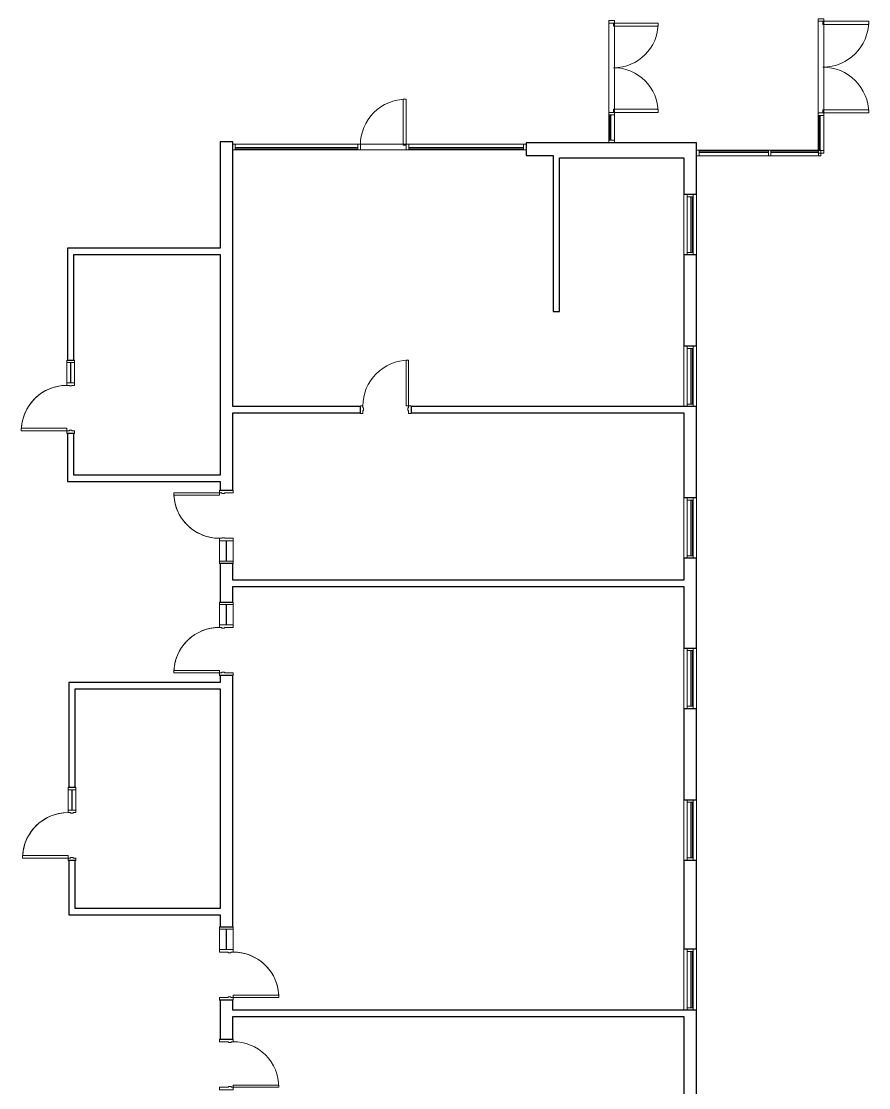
# Model space of a CAD drawing. Header units: inches. Extents: x -805 to 1035, y -5106 to -727.
# Drawn here: x 365 to 1035, y -3601 to -2757 of the extents above; entities that cross this region are included whole.
import ezdxf

# ---------------------------------------------------------------- set-up
doc = ezdxf.new("R2010")
doc.units = ezdxf.units.IN
doc.header["$MEASUREMENT"] = 0
for name, color, linetype, lineweight in [('A-DOOR', 31, 'Continuous', 9), ('A-DOOR-FRAM', 31, 'Continuous', 15), ('A-GLAZ-CURT', 52, 'Continuous', 9), ('A-GLAZ-CWMG', 51, 'Continuous', 9), ('A-WALL', 113, 'Continuous', 9), ('I-WALL', 2, 'Continuous', 9)]:
    doc.layers.add(name, color=color, linetype=linetype, lineweight=lineweight)

# ---------------------------------------------------------------- blocks, each defined once
blk = doc.blocks.new('System Panel - zGlazed-5186051-LEVEL 1 - Map Export')
at = {"layer": 'A-GLAZ-CURT'}
for p, q in [((45.375, 1.5), (-45.375, 1.5)), ((-45.375, 1.5), (-45.375, 0.5)), ((-45.375, 0.5), (45.375, 0.5)), ((45.375, 0.5), (45.375, 1.5))]:
    blk.add_line(p, q, dxfattribs=at)
blk = doc.blocks.new('Rectangular Mullion - 4 1_2_ x 2_ Rectangular_CE_-5144770-LEVEL 1 - Map Export')
at = {"layer": 'A-GLAZ-CWMG'}
for p, q in [((671.02, -2854.43), (761.77, -2854.43)), ((671.02, -2858.93), (761.77, -2858.93))]:
    blk.add_line(p, q, dxfattribs=at)
blk = doc.blocks.new('Rectangular Mullion - 4 1_2_ x 2_ Rectangular_CE_-5186047-LEVEL 1 - Map Export')
at = {"layer": 'A-GLAZ-CWMG', "lineweight": 15}
for p, q in [((-2, 2.25), (0, 2.25)), ((-2, -2.25), (-2, 2.25)), ((0, 2.25), (0, -2.25)), ((0, -2.25), (-2, -2.25))]:
    blk.add_line(p, q, dxfattribs=at)
blk = doc.blocks.new('Rectangular Mullion - 4 1_2_ x 2_ Rectangular_CE_-5186048-LEVEL 1 - Map Export')
at = {"layer": 'A-GLAZ-CWMG', "lineweight": 15}
for p, q in [((0, 2.25), (-2, 2.25)), ((-2, 2.25), (-2, -2.25)), ((0, -2.25), (0, 2.25)), ((-2, -2.25), (0, -2.25))]:
    blk.add_line(p, q, dxfattribs=at)
blk = doc.blocks.new('System Panel - zGlazed-5186052-LEVEL 1 - Map Export')
at = {"layer": 'A-GLAZ-CURT'}
for p, q in [((27.45, 1.5), (-27.45, 1.5)), ((-27.45, 1.5), (-27.45, 0.5)), ((-27.45, 0.5), (27.45, 0.5)), ((27.45, 0.5), (27.45, 1.5))]:
    blk.add_line(p, q, dxfattribs=at)
blk = doc.blocks.new('Rectangular Mullion - 4 1_2_ x 2_ Rectangular_CE_-5145592-LEVEL 1 - Map Export')
at = {"layer": 'A-GLAZ-CWMG'}
for p, q in [((955.42, -2859.32), (900.52, -2859.32)), ((955.42, -2863.82), (900.52, -2863.82))]:
    blk.add_line(p, q, dxfattribs=at)
blk = doc.blocks.new('System Panel - zGlazed-5186053-LEVEL 1 - Map Export')
at = {"layer": 'A-GLAZ-CURT'}
for p, q in [((13.875, 1.5), (-13.875, 1.5)), ((-13.875, 1.5), (-13.875, 0.5)), ((-13.875, 0.5), (13.875, 0.5)), ((13.875, 0.5), (13.875, 1.5))]:
    blk.add_line(p, q, dxfattribs=at)
blk = doc.blocks.new('Rectangular Mullion - 4 1_2_ x 2_ Rectangular_CE_-5145493-LEVEL 1 - Map Export')
at = {"layer": 'A-GLAZ-CWMG'}
for p, q in [((994.67, -2831.82), (994.67, -2859.57)), ((999.17, -2831.82), (999.17, -2859.57))]:
    blk.add_line(p, q, dxfattribs=at)
blk = doc.blocks.new('System Panel - zGlazed-5186055-LEVEL 1 - Map Export')
at = {"layer": 'A-GLAZ-CURT'}
for p, q in [((10, 1.5), (-10, 1.5)), ((-10, 1.5), (-10, 0.5)), ((-10, 0.5), (10, 0.5)), ((10, 0.5), (10, 1.5))]:
    blk.add_line(p, q, dxfattribs=at)
blk = doc.blocks.new('Rectangular Mullion - 4 1_2_ x 2_ Rectangular_CE_-5145051-LEVEL 1 - Map Export')
at = {"layer": 'A-GLAZ-CWMG'}
for p, q in [((829.14, -2831.37), (829.14, -2851.37)), ((833.64, -2831.37), (833.64, -2851.37))]:
    blk.add_line(p, q, dxfattribs=at)
blk = doc.blocks.new('System Panel - zGlazed-5186063-LEVEL 1 - Map Export')
at = {"layer": 'A-GLAZ-CURT'}
for p, q in [((22, 1.5), (-22, 1.5)), ((-22, 1.5), (-22, 0.5)), ((-22, 0.5), (22, 0.5)), ((22, 0.5), (22, 1.5))]:
    blk.add_line(p, q, dxfattribs=at)
blk = doc.blocks.new('Rectangular Mullion - 4 1_2_ x 2_ Rectangular_CE_-5142176-LEVEL 1 - Map Export')
at = {"layer": 'A-GLAZ-CWMG'}
for p, q in [((891.27, -2940.12), (891.27, -2896.12)), ((895.77, -2940.12), (895.77, -2896.12))]:
    blk.add_line(p, q, dxfattribs=at)
blk = doc.blocks.new('Rectangular Mullion - 4 1_2_ x 2_ Rectangular_CE_-5186064-LEVEL 1 - Map Export')
at = {"layer": 'A-GLAZ-CWMG', "lineweight": 15}
for p, q in [((-2, 2.25), (0, 2.25)), ((-2, -2.25), (-2, 2.25)), ((0, 2.25), (0, -2.25)), ((0, -2.25), (-2, -2.25))]:
    blk.add_line(p, q, dxfattribs=at)
blk = doc.blocks.new('Rectangular Mullion - 4 1_2_ x 2_ Rectangular_CE_-5186065-LEVEL 1 - Map Export')
at = {"layer": 'A-GLAZ-CWMG', "lineweight": 15}
for p, q in [((0, 2.25), (-2, 2.25)), ((-2, 2.25), (-2, -2.25)), ((0, -2.25), (0, 2.25)), ((-2, -2.25), (0, -2.25))]:
    blk.add_line(p, q, dxfattribs=at)
blk = doc.blocks.new('System Panel - zGlazed-5186066-LEVEL 1 - Map Export')
at = {"layer": 'A-GLAZ-CURT'}
for p, q in [((22.26, 1.5), (-22.26, 1.5)), ((-22.26, 1.5), (-22.26, 0.5)), ((-22.26, 0.5), (22.26, 0.5)), ((22.26, 0.5), (22.26, 1.5))]:
    blk.add_line(p, q, dxfattribs=at)
blk = doc.blocks.new('Rectangular Mullion - 4 1_2_ x 2_ Rectangular_CE_-5142541-LEVEL 1 - Map Export')
at = {"layer": 'A-GLAZ-CWMG'}
for p, q in [((891.27, -3537.65), (891.27, -3493.12)), ((895.77, -3537.65), (895.77, -3493.12))]:
    blk.add_line(p, q, dxfattribs=at)
blk = doc.blocks.new('Door-Single-Sidelite_CE_ - WD Door-2_ HM Frame-Sidelite-5143442-LEVEL 1 - Map Export')
at = {"layer": 'A-DOOR', "lineweight": 15}
for p, q in [((-36, -0.125), (-36, 0.125)), ((-36, 0.125), (-20, 0.125)), ((-20, 0.125), (-20, -0.125)), ((-20, -0.125), (-36, -0.125))]:
    blk.add_line(p, q, dxfattribs=at)
at = {"layer": 'A-DOOR'}
for p, q in [((16, -3), (18, -3)), ((16, -39), (16, -3)), ((18, -3), (18, -39)), ((18, -39), (16, -39))]:
    blk.add_line(p, q, dxfattribs=at)
for start, end in [(179.5, 266.789728), (180.5, 270)]:
    blk.add_arc((18, -3), 36, start, end, dxfattribs=at)
at = {"layer": 'A-DOOR-FRAM'}
for p, q in [((-38, 3), (-36, 3)), ((-38, -3), (-38, 3)), ((-36, 3), (-36, -3)), ((-20, 3), (-18, 3)), ((-20, -3), (-20, 3)), ((-18, 3), (-18, 1)), ((-18, 1), (-17.5, 1)), ((-17.5, 1), (-17.5, -1)), ((17.5, 1), (18, 1)), ((17.5, -1), (17.5, 1)), ((18, 3), (20, 3)), ((18, 1), (18, 3)), ((20, 3), (20, -3)), ((-36, -3), (-38, -3)), ((-18, -3), (-20, -3)), ((-18, -1), (-18, -3)), ((-17.5, -1), (-18, -1)), ((18, -1), (17.5, -1)), ((18, -3), (18, -1)), ((20, -3), (18, -3))]:
    blk.add_line(p, q, dxfattribs=at)
at = {"layer": 'A-DOOR-FRAM', "lineweight": 9}
for p, q in [((-20, 3), (-36, 3)), ((-36, -3), (-20, -3))]:
    blk.add_line(p, q, dxfattribs=at)
blk = doc.blocks.new('Door-Single-Sidelite_CE_ - WD Door-2_ HM Frame-Sidelite-5142881-LEVEL 1 - Map Export')
at = {"layer": 'A-DOOR'}
for p, q in [((18, 41.5), (16, 41.5)), ((16, 41.5), (16, 5.5)), ((18, 5.5), (18, 41.5)), ((16, 5.5), (18, 5.5))]:
    blk.add_line(p, q, dxfattribs=at)
at = {"layer": 'A-DOOR', "lineweight": 15}
for p, q in [((-20, 0.125), (-36, 0.125)), ((-36, 0.125), (-36, -0.125)), ((-20, -0.125), (-20, 0.125)), ((-36, -0.125), (-20, -0.125))]:
    blk.add_line(p, q, dxfattribs=at)
at = {"layer": 'A-DOOR'}
for start, end in [(93.210272, 180.5), (90, 179.5)]:
    blk.add_arc((18, 5.5), 36, start, end, dxfattribs=at)
at = {"layer": 'A-DOOR-FRAM'}
for p, q in [((-36, 5.5), (-38, 5.5)), ((-38, 5.5), (-38, -5.5)), ((-36, -5.5), (-36, 5.5)), ((-18, 5.5), (-20, 5.5)), ((-20, 5.5), (-20, -5.5)), ((-18, 3.5), (-18, 5.5)), ((-17.5, 3.5), (-18, 3.5)), ((-18, -5.5), (-18, 1.5)), ((-18, 1.5), (-17.5, 1.5)), ((-17.5, 1.5), (-17.5, 3.5)), ((18, 3.5), (17.5, 3.5)), ((17.5, 3.5), (17.5, 1.5)), ((17.5, 1.5), (18, 1.5)), ((20, 5.5), (18, 5.5)), ((18, 5.5), (18, 3.5)), ((18, 1.5), (18, -5.5)), ((20, -5.5), (20, 5.5)), ((-38, -5.5), (-36, -5.5)), ((-20, -5.5), (-18, -5.5)), ((18, -5.5), (20, -5.5))]:
    blk.add_line(p, q, dxfattribs=at)
at = {"layer": 'A-DOOR-FRAM', "lineweight": 9}
for p, q in [((-36, 5.5), (-20, 5.5)), ((-20, -5.5), (-36, -5.5))]:
    blk.add_line(p, q, dxfattribs=at)
blk = doc.blocks.new('Door-Single-Sidelite_CE_ - WD Door-2_ HM Frame-Sidelite-5144361-LEVEL 1 - Map Export')
at = {"layer": 'A-DOOR', "lineweight": 15}
for p, q in [((-36, -0.125), (-36, 0.125)), ((-36, 0.125), (-20, 0.125)), ((-20, 0.125), (-20, -0.125)), ((-20, -0.125), (-36, -0.125))]:
    blk.add_line(p, q, dxfattribs=at)
at = {"layer": 'A-DOOR'}
for p, q in [((16, -5.5), (18, -5.5)), ((16, -41.5), (16, -5.5)), ((18, -5.5), (18, -41.5)), ((18, -41.5), (16, -41.5))]:
    blk.add_line(p, q, dxfattribs=at)
for start, end in [(179.5, 266.789728), (180.5, 270)]:
    blk.add_arc((18, -5.5), 36, start, end, dxfattribs=at)
at = {"layer": 'A-DOOR-FRAM'}
for p, q in [((-38, 5.5), (-36, 5.5)), ((-38, -5.5), (-38, 5.5)), ((-36, 5.5), (-36, -5.5)), ((-20, 5.5), (-18, 5.5)), ((-20, -5.5), (-20, 5.5)), ((-18, 5.5), (-18, -1.5)), ((18, 5.5), (20, 5.5)), ((18, -1.5), (18, 5.5)), ((20, 5.5), (20, -5.5)), ((-36, -5.5), (-38, -5.5)), ((-18, -5.5), (-20, -5.5)), ((-18, -1.5), (-17.5, -1.5)), ((-18, -3.5), (-18, -5.5)), ((-17.5, -3.5), (-18, -3.5)), ((-17.5, -1.5), (-17.5, -3.5)), ((17.5, -1.5), (18, -1.5)), ((17.5, -3.5), (17.5, -1.5)), ((18, -3.5), (17.5, -3.5)), ((18, -5.5), (18, -3.5)), ((20, -5.5), (18, -5.5))]:
    blk.add_line(p, q, dxfattribs=at)
at = {"layer": 'A-DOOR-FRAM', "lineweight": 9}
for p, q in [((-20, 5.5), (-36, 5.5)), ((-36, -5.5), (-20, -5.5))]:
    blk.add_line(p, q, dxfattribs=at)
blk = doc.blocks.new('Door-Single_CE_ - HM Door-2_ HM Frame-5141171-LEVEL 1 - Map Export')
at = {"layer": 'A-DOOR'}
for p, q in [((18, 39), (16.25, 39)), ((16.25, 39), (16.25, 3)), ((18, 3), (18, 39)), ((16.25, 3), (18, 3))]:
    blk.add_line(p, q, dxfattribs=at)
at = {"layer": 'A-DOOR', "lineweight": 15}
for p, q in [((18, 39), (16.25, 39)), ((16.25, 39), (16.25, 3)), ((18, 3), (18, 39)), ((18, 3), (16.25, 3))]:
    blk.add_line(p, q, dxfattribs=at)
at = {"layer": 'A-DOOR'}
blk.add_arc((18, 3), 36, 90, 180.5, dxfattribs=at)
blk.add_arc((18, 3), 36, 90, 180.5, dxfattribs=at)
blk.add_arc((18, 3), 36, 90, 180.5, dxfattribs=at)
blk.add_arc((18, 3), 36, 90, 180.5, dxfattribs=at)
at = {"layer": 'A-DOOR-FRAM'}
for p, q in [((-18, 3), (-20, 3)), ((-20, 3), (-20, -3)), ((-18, 1.25), (-18, 3)), ((-17.5, 1.25), (-18, 1.25)), ((-17.5, -0.75), (-17.5, 1.25)), ((18, 1.25), (17.5, 1.25)), ((17.5, 1.25), (17.5, -0.75)), ((20, 3), (18, 3)), ((18, 3), (18, 1.25)), ((20, -3), (20, 3)), ((-20, -3), (-18, -3)), ((-18, -3), (-18, -0.75)), ((-18, -0.75), (-17.5, -0.75)), ((17.5, -0.75), (18, -0.75)), ((18, -0.75), (18, -3)), ((18, -3), (20, -3))]:
    blk.add_line(p, q, dxfattribs=at)
blk = doc.blocks.new('CW-Single_CE_ - Medium Style-5186067-LEVEL 1 - Map Export')
at = {"layer": 'A-DOOR', "lineweight": 15}
for p, q in [((-18.125, -1.5), (-15.625, -1.5)), ((-18.125, -37.75), (-18.125, -1.5)), ((-15.625, -1.5), (-15.625, -37.75)), ((-15.625, -37.75), (-18.125, -37.75))]:
    blk.add_line(p, q, dxfattribs=at)
at = {"layer": 'A-DOOR'}
blk.add_arc((-18.125, -1.5), 36.25, 270, 0, dxfattribs=at)
blk = doc.blocks.new('Rectangular Mullion - 4 1_2_ x 2_ Rectangular_CE_-5144840-LEVEL 1 - Map Export')
at = {"layer": 'A-GLAZ-CWMG'}
for p, q in [((632.77, -2854.43), (669.02, -2854.43)), ((632.77, -2858.93), (669.02, -2858.93))]:
    blk.add_line(p, q, dxfattribs=at)
blk = doc.blocks.new('Rectangular Mullion - 4 1_2_ x 2_ Rectangular_CE_-5186050-LEVEL 1 - Map Export')
at = {"layer": 'A-GLAZ-CWMG', "lineweight": 15}
for p, q in [((-1, 2.25), (1, 2.25)), ((-1, -2.25), (-1, 2.25)), ((1, 2.25), (1, -2.25)), ((1, -2.25), (-1, -2.25))]:
    blk.add_line(p, q, dxfattribs=at)
blk = doc.blocks.new('System Panel - zGlazed-5186068-LEVEL 1 - Map Export')
at = {"layer": 'A-GLAZ-CURT'}
for p, q in [((48.5, 1.5), (-48.5, 1.5)), ((-48.5, 1.5), (-48.5, 0.5)), ((-48.5, 0.5), (48.5, 0.5)), ((48.5, 0.5), (48.5, 1.5))]:
    blk.add_line(p, q, dxfattribs=at)
blk = doc.blocks.new('Rectangular Mullion - 4 1_2_ x 2_ Rectangular_CE_-5144842-LEVEL 1 - Map Export')
at = {"layer": 'A-GLAZ-CWMG'}
for p, q in [((533.77, -2854.43), (630.77, -2854.43)), ((533.77, -2858.93), (630.77, -2858.93))]:
    blk.add_line(p, q, dxfattribs=at)
blk = doc.blocks.new('CW-Double_CE_ - Medium Style-5186070-LEVEL 1 - Map Export')
at = {"layer": 'A-DOOR'}
for p, q in [((-35.34, -36.84), (-35.34, -1.5)), ((-35.34, -1.5), (-32.84, -1.5)), ((-32.84, -1.5), (-32.84, -36.84)), ((32.84, -1.5), (32.84, -36.84)), ((35.34, -1.5), (32.84, -1.5)), ((35.34, -36.84), (35.34, -1.5)), ((-32.84, -36.84), (-35.34, -36.84)), ((32.84, -36.84), (35.34, -36.84))]:
    blk.add_line(p, q, dxfattribs=at)
for centre, start, end in [((-35.34, -1.5), 270, 0), ((35.34, -1.5), 180, 270)]:
    blk.add_arc(centre, 35.34, start, end, dxfattribs=at)
blk = doc.blocks.new('Rectangular Mullion - 4 1_2_ x 2_ Rectangular_CE_-5145054-LEVEL 1 - Map Export')
at = {"layer": 'A-GLAZ-CWMG'}
for p, q in [((829.14, -2758.68), (829.14, -2829.37)), ((833.64, -2758.68), (833.64, -2829.37))]:
    blk.add_line(p, q, dxfattribs=at)
blk = doc.blocks.new('CW-Double_CE_ - Medium Style-5186074-LEVEL 1 - Map Export')
at = {"layer": 'A-DOOR'}
for p, q in [((-36.25, -37.75), (-36.25, -1.5)), ((-36.25, -1.5), (-33.75, -1.5)), ((-33.75, -1.5), (-33.75, -37.75)), ((33.75, -1.5), (33.75, -37.75)), ((36.25, -1.5), (33.75, -1.5)), ((36.25, -37.75), (36.25, -1.5)), ((-33.75, -37.75), (-36.25, -37.75)), ((33.75, -37.75), (36.25, -37.75))]:
    blk.add_line(p, q, dxfattribs=at)
for centre, start, end in [((-36.25, -1.5), 270, 0), ((36.25, -1.5), 180, 270)]:
    blk.add_arc(centre, 36.25, start, end, dxfattribs=at)
blk = doc.blocks.new('Rectangular Mullion - 4 1_2_ x 2_ Rectangular_CE_-5145496-LEVEL 1 - Map Export')
at = {"layer": 'A-GLAZ-CWMG'}
for p, q in [((994.67, -2757.32), (994.67, -2829.82)), ((999.17, -2757.32), (999.17, -2829.82))]:
    blk.add_line(p, q, dxfattribs=at)
blk = doc.blocks.new('System Panel - zGlazed-5186075-LEVEL 1 - Map Export')
at = {"layer": 'A-GLAZ-CURT'}
for p, q in [((18.75, 1.5), (-18.75, 1.5)), ((-18.75, 1.5), (-18.75, 0.5)), ((-18.75, 0.5), (18.75, 0.5)), ((18.75, 0.5), (18.75, 1.5))]:
    blk.add_line(p, q, dxfattribs=at)
blk = doc.blocks.new('Rectangular Mullion - 4 1_2_ x 2_ Rectangular_CE_-5145594-LEVEL 1 - Map Export')
at = {"layer": 'A-GLAZ-CWMG'}
for p, q in [((994.92, -2859.32), (957.42, -2859.32)), ((994.92, -2863.82), (957.42, -2863.82))]:
    blk.add_line(p, q, dxfattribs=at)
blk = doc.blocks.new('Door-Single_CE_ - HM Door-2_ HM Frame-5141952-LEVEL 1 - Map Export')
at = {"layer": 'A-DOOR'}
for p, q in [((18, 41.5), (16.25, 41.5)), ((16.25, 41.5), (16.25, 5.5)), ((18, 5.5), (18, 41.5)), ((16.25, 5.5), (18, 5.5))]:
    blk.add_line(p, q, dxfattribs=at)
at = {"layer": 'A-DOOR', "lineweight": 15}
for p, q in [((18, 41.5), (16.25, 41.5)), ((16.25, 41.5), (16.25, 5.5)), ((18, 5.5), (18, 41.5)), ((18, 5.5), (16.25, 5.5))]:
    blk.add_line(p, q, dxfattribs=at)
at = {"layer": 'A-DOOR'}
blk.add_arc((18, 5.5), 36, 90, 180.5, dxfattribs=at)
blk.add_arc((18, 5.5), 36, 90, 180.5, dxfattribs=at)
blk.add_arc((18, 5.5), 36, 90, 180.5, dxfattribs=at)
blk.add_arc((18, 5.5), 36, 90, 180.5, dxfattribs=at)
at = {"layer": 'A-DOOR-FRAM'}
for p, q in [((-18, 5.5), (-20, 5.5)), ((-20, 5.5), (-20, -5.5)), ((-18, 3.75), (-18, 5.5)), ((-17.5, 3.75), (-18, 3.75)), ((-18, -5.5), (-18, 1.75)), ((-18, 1.75), (-17.5, 1.75)), ((-17.5, 1.75), (-17.5, 3.75)), ((18, 3.75), (17.5, 3.75)), ((17.5, 3.75), (17.5, 1.75)), ((17.5, 1.75), (18, 1.75)), ((20, 5.5), (18, 5.5)), ((18, 5.5), (18, 3.75)), ((18, 1.75), (18, -5.5)), ((20, -5.5), (20, 5.5)), ((-20, -5.5), (-18, -5.5)), ((18, -5.5), (20, -5.5))]:
    blk.add_line(p, q, dxfattribs=at)

msp = doc.modelspace()

# ---------------------------------------------------------------- linework, layer by layer
at = {"layer": 'A-WALL', "lineweight": 25}
for p, q in [((521.77, -2852.56), (521.77, -2936.81)), ((531.77, -2852.56), (521.77, -2852.56)), ((531.77, -3061.97), (531.77, -2852.56)), ((898.52, -2853.37), (763.77, -2853.37)), ((763.77, -2853.37), (763.77, -2863.37)), ((898.52, -2894.12), (898.52, -2853.37)), ((763.77, -2863.37), (785.13, -2863.37)), ((790.13, -2865.37), (888.52, -2865.37)), ((888.52, -2865.37), (888.52, -2894.12)), ((888.52, -2894.12), (898.52, -2894.12)), ((521.77, -2941.81), (521.77, -3116.31)), ((898.52, -2942.12), (888.52, -2942.12)), ((888.52, -2942.12), (888.52, -3014.12)), ((898.52, -3014.12), (898.52, -2942.12)), ((888.52, -3014.12), (898.52, -3014.12)), ((898.52, -3062.12), (888.52, -3062.12)), ((898.52, -3134.12), (898.52, -3062.12)), ((531.77, -3128.31), (531.77, -3066.97)), ((888.52, -3066.97), (888.52, -3134.12)), ((521.77, -3121.31), (521.77, -3128.31)), ((521.77, -3128.31), (531.77, -3128.31)), ((888.52, -3134.12), (898.52, -3134.12)), ((521.77, -3186.31), (521.77, -3216.81)), ((531.77, -3186.31), (521.77, -3186.31)), ((531.77, -3199.52), (531.77, -3186.31)), ((898.52, -3182.12), (888.52, -3182.12)), ((888.52, -3182.12), (888.52, -3199.52)), ((898.52, -3253.12), (898.52, -3182.12)), ((531.77, -3216.81), (531.77, -3204.52)), ((888.52, -3204.52), (888.52, -3253.12)), ((521.77, -3216.81), (531.77, -3216.81)), ((888.52, -3253.12), (898.52, -3253.12)), ((521.77, -3274.81), (521.77, -3280.31)), ((531.77, -3274.81), (521.77, -3274.81)), ((531.77, -3473.65), (531.77, -3274.81)), ((521.77, -3285.31), (521.77, -3459.31)), ((898.52, -3301.12), (888.52, -3301.12)), ((888.52, -3301.12), (888.52, -3373.12)), ((898.52, -3373.12), (898.52, -3301.12)), ((888.52, -3373.12), (898.52, -3373.12)), ((898.52, -3421.12), (888.52, -3421.12)), ((888.52, -3421.12), (888.52, -3491.12)), ((898.52, -3491.12), (898.52, -3421.12)), ((521.77, -3464.31), (521.77, -3473.65)), ((521.77, -3473.65), (531.77, -3473.65)), ((888.52, -3491.12), (898.52, -3491.12)), ((521.77, -3531.65), (521.77, -3562.6)), ((531.77, -3531.65), (521.77, -3531.65)), ((531.77, -3539.65), (531.77, -3531.65)), ((898.52, -3539.65), (888.52, -3539.65)), ((898.52, -3611.12), (898.52, -3539.65)), ((531.77, -3562.6), (531.77, -3544.65)), ((888.52, -3544.65), (888.52, -3611.12)), ((521.77, -3562.6), (531.77, -3562.6))]:
    msp.add_line(p, q, dxfattribs=at)
at = {"layer": 'A-WALL'}
for p, q in [((888.52, -2942.12), (888.52, -2894.12)), ((898.52, -2894.12), (898.52, -2942.12)), ((888.52, -3061.97), (888.52, -3014.12)), ((898.52, -3014.12), (898.52, -3062.12)), ((888.52, -3182.12), (888.52, -3134.12)), ((898.52, -3134.12), (898.52, -3182.12)), ((888.52, -3301.12), (888.52, -3253.12)), ((898.52, -3253.12), (898.52, -3301.12)), ((888.52, -3421.12), (888.52, -3373.12)), ((898.52, -3373.12), (898.52, -3421.12)), ((888.52, -3539.65), (888.52, -3491.12)), ((898.52, -3491.12), (898.52, -3539.65))]:
    msp.add_line(p, q, dxfattribs=at)
at = {"layer": 'I-WALL', "lineweight": 25}
for p, q in [((785.13, -2863.37), (785.13, -2986.79)), ((790.13, -2986.79), (790.13, -2865.37)), ((521.77, -2936.81), (401.14, -2936.81)), ((401.14, -2936.81), (401.14, -3025.31)), ((406.14, -2941.81), (521.77, -2941.81)), ((406.14, -3025.31), (406.14, -2941.81)), ((785.13, -2986.79), (790.13, -2986.79)), ((401.14, -3025.31), (406.14, -3025.31)), ((632.77, -3061.97), (531.77, -3061.97)), ((632.77, -3066.97), (632.77, -3061.97)), ((888.52, -3061.97), (672.77, -3061.97)), ((672.77, -3061.97), (672.77, -3066.97)), ((888.52, -3062.12), (888.52, -3061.97)), ((531.77, -3066.97), (632.77, -3066.97)), ((672.77, -3066.97), (888.52, -3066.97)), ((401.14, -3083.31), (401.14, -3121.31)), ((406.14, -3083.31), (401.14, -3083.31)), ((406.14, -3116.31), (406.14, -3083.31)), ((401.14, -3121.31), (521.77, -3121.31)), ((521.77, -3116.31), (406.14, -3116.31)), ((888.52, -3199.52), (531.77, -3199.52)), ((531.77, -3204.52), (888.52, -3204.52)), ((521.77, -3280.31), (402.14, -3280.31)), ((402.14, -3280.31), (402.14, -3363.31)), ((407.14, -3285.31), (521.77, -3285.31)), ((407.14, -3363.31), (407.14, -3285.31)), ((402.14, -3363.31), (407.14, -3363.31)), ((402.14, -3421.31), (402.14, -3464.31)), ((407.14, -3421.31), (402.14, -3421.31)), ((407.14, -3459.31), (407.14, -3421.31)), ((402.14, -3464.31), (521.77, -3464.31)), ((521.77, -3459.31), (407.14, -3459.31)), ((888.52, -3539.65), (531.77, -3539.65)), ((531.77, -3544.65), (888.52, -3544.65))]:
    msp.add_line(p, q, dxfattribs=at)

# ---------------------------------------------------------------- block references
at = {"layer": 'A-DOOR'}
for name, p, rotation in [('CW-Double_CE_ - Medium Style-5186074-LEVEL 1 - Map Export', (996.92, -2793.57), 90.0000000000001), ('CW-Double_CE_ - Medium Style-5186070-LEVEL 1 - Map Export', (831.39, -2794.03), 89.99999999999991), ('Door-Single-Sidelite_CE_ - WD Door-2_ HM Frame-Sidelite-5143442-LEVEL 1 - Map Export', (403.64, -3063.31), 269.9999999999999), ('Door-Single-Sidelite_CE_ - WD Door-2_ HM Frame-Sidelite-5142881-LEVEL 1 - Map Export', (526.77, -3148.31), 89.99999999999994), ('Door-Single-Sidelite_CE_ - WD Door-2_ HM Frame-Sidelite-5144361-LEVEL 1 - Map Export', (526.77, -3254.81), 269.9999999999999), ('Door-Single-Sidelite_CE_ - WD Door-2_ HM Frame-Sidelite-5143442-LEVEL 1 - Map Export', (404.64, -3401.31), 269.9999999999999), ('Door-Single-Sidelite_CE_ - WD Door-2_ HM Frame-Sidelite-5142881-LEVEL 1 - Map Export', (526.77, -3511.65), 269.9999999999999), ('Door-Single_CE_ - HM Door-2_ HM Frame-5141952-LEVEL 1 - Map Export', (526.77, -3582.6), 269.9999999999999)]:
    msp.add_blockref(name, p, dxfattribs=dict(at, rotation=rotation))
at = {"layer": 'A-DOOR', "lineweight": 15, "rotation": 180}
msp.add_blockref('CW-Single_CE_ - Medium Style-5186067-LEVEL 1 - Map Export', (650.89, -2856.68), dxfattribs=at)
at = {"layer": 'A-DOOR'}
msp.add_blockref('Door-Single_CE_ - HM Door-2_ HM Frame-5141171-LEVEL 1 - Map Export', (652.77, -3064.47), dxfattribs=at)
at = {"layer": 'A-GLAZ-CURT'}
for name, p, rotation in [('System Panel - zGlazed-5186055-LEVEL 1 - Map Export', (831.39, -2841.37), 89.99999999999991), ('System Panel - zGlazed-5186053-LEVEL 1 - Map Export', (996.92, -2845.7), 90.0000000000001), ('System Panel - zGlazed-5186068-LEVEL 1 - Map Export', (582.27, -2856.68), 180), ('System Panel - zGlazed-5186051-LEVEL 1 - Map Export', (716.39, -2856.68), 180), ('System Panel - zGlazed-5186063-LEVEL 1 - Map Export', (893.52, -2918.12), 270.0000000000001), ('System Panel - zGlazed-5186063-LEVEL 1 - Map Export', (893.52, -3038.12), 270.0000000000001), ('System Panel - zGlazed-5186063-LEVEL 1 - Map Export', (893.52, -3158.12), 270.0000000000001), ('System Panel - zGlazed-5186063-LEVEL 1 - Map Export', (893.52, -3277.12), 270.0000000000001), ('System Panel - zGlazed-5186063-LEVEL 1 - Map Export', (893.52, -3397.12), 270.0000000000001), ('System Panel - zGlazed-5186066-LEVEL 1 - Map Export', (893.52, -3515.38), 270.0000000000001)]:
    msp.add_blockref(name, p, dxfattribs=dict(at, rotation=rotation))
for name, p in [('System Panel - zGlazed-5186052-LEVEL 1 - Map Export', (927.97, -2861.57)), ('System Panel - zGlazed-5186075-LEVEL 1 - Map Export', (976.17, -2861.57))]:
    msp.add_blockref(name, p, dxfattribs=at)
at = {"layer": 'A-GLAZ-CWMG', "extrusion": (0, 0, -1)}
for name, p, rotation in [('Rectangular Mullion - 4 1_2_ x 2_ Rectangular_CE_-5186050-LEVEL 1 - Map Export', (-831.39, -2757.68), 90.00000000000006), ('Rectangular Mullion - 4 1_2_ x 2_ Rectangular_CE_-5186050-LEVEL 1 - Map Export', (-996.92, -2756.32), 89.99999999999991), ('Rectangular Mullion - 4 1_2_ x 2_ Rectangular_CE_-5186050-LEVEL 1 - Map Export', (-831.39, -2830.37), 90.00000000000006), ('Rectangular Mullion - 4 1_2_ x 2_ Rectangular_CE_-5186050-LEVEL 1 - Map Export', (-996.92, -2830.82), 89.99999999999991), ('Rectangular Mullion - 4 1_2_ x 2_ Rectangular_CE_-5186050-LEVEL 1 - Map Export', (-956.42, -2861.57), 180), ('Rectangular Mullion - 4 1_2_ x 2_ Rectangular_CE_-5186047-LEVEL 1 - Map Export', (-996.92, -2861.57), 180), ('Rectangular Mullion - 4 1_2_ x 2_ Rectangular_CE_-5186064-LEVEL 1 - Map Export', (-893.52, -2942.12), 269.9999999999999), ('Rectangular Mullion - 4 1_2_ x 2_ Rectangular_CE_-5186064-LEVEL 1 - Map Export', (-893.52, -3062.12), 269.9999999999999), ('Rectangular Mullion - 4 1_2_ x 2_ Rectangular_CE_-5186064-LEVEL 1 - Map Export', (-893.52, -3182.12), 269.9999999999999), ('Rectangular Mullion - 4 1_2_ x 2_ Rectangular_CE_-5186064-LEVEL 1 - Map Export', (-893.52, -3301.12), 269.9999999999999), ('Rectangular Mullion - 4 1_2_ x 2_ Rectangular_CE_-5186064-LEVEL 1 - Map Export', (-893.52, -3421.12), 269.9999999999999), ('Rectangular Mullion - 4 1_2_ x 2_ Rectangular_CE_-5186064-LEVEL 1 - Map Export', (-893.52, -3539.65), 269.9999999999999)]:
    msp.add_blockref(name, p, dxfattribs=dict(at, rotation=rotation))
at = {"layer": 'A-GLAZ-CWMG'}
for name, p in [('Rectangular Mullion - 4 1_2_ x 2_ Rectangular_CE_-5145496-LEVEL 1 - Map Export', (0, 0)), ('Rectangular Mullion - 4 1_2_ x 2_ Rectangular_CE_-5145054-LEVEL 1 - Map Export', (0, 0)), ('Rectangular Mullion - 4 1_2_ x 2_ Rectangular_CE_-5145051-LEVEL 1 - Map Export', (0, 0)), ('Rectangular Mullion - 4 1_2_ x 2_ Rectangular_CE_-5145493-LEVEL 1 - Map Export', (0, 0)), ('Rectangular Mullion - 4 1_2_ x 2_ Rectangular_CE_-5144842-LEVEL 1 - Map Export', (0, 0)), ('Rectangular Mullion - 4 1_2_ x 2_ Rectangular_CE_-5144840-LEVEL 1 - Map Export', (0, 0)), ('Rectangular Mullion - 4 1_2_ x 2_ Rectangular_CE_-5144770-LEVEL 1 - Map Export', (0, 0)), ('Rectangular Mullion - 4 1_2_ x 2_ Rectangular_CE_-5186048-LEVEL 1 - Map Export', (763.77, -2856.68)), ('Rectangular Mullion - 4 1_2_ x 2_ Rectangular_CE_-5145592-LEVEL 1 - Map Export', (0, 0)), ('Rectangular Mullion - 4 1_2_ x 2_ Rectangular_CE_-5145594-LEVEL 1 - Map Export', (0, 0)), ('Rectangular Mullion - 4 1_2_ x 2_ Rectangular_CE_-5142176-LEVEL 1 - Map Export', (0, 0)), ('Rectangular Mullion - 4 1_2_ x 2_ Rectangular_CE_-5142176-LEVEL 1 - Map Export', (0, -120)), ('Rectangular Mullion - 4 1_2_ x 2_ Rectangular_CE_-5142176-LEVEL 1 - Map Export', (0, -240)), ('Rectangular Mullion - 4 1_2_ x 2_ Rectangular_CE_-5142176-LEVEL 1 - Map Export', (0, -359)), ('Rectangular Mullion - 4 1_2_ x 2_ Rectangular_CE_-5142176-LEVEL 1 - Map Export', (0, -479)), ('Rectangular Mullion - 4 1_2_ x 2_ Rectangular_CE_-5142541-LEVEL 1 - Map Export', (0, 0))]:
    msp.add_blockref(name, p, dxfattribs=at)
for name, p, rotation in [('Rectangular Mullion - 4 1_2_ x 2_ Rectangular_CE_-5186048-LEVEL 1 - Map Export', (831.39, -2853.37), 269.9999999999999), ('Rectangular Mullion - 4 1_2_ x 2_ Rectangular_CE_-5186048-LEVEL 1 - Map Export', (898.52, -2861.57), 180), ('Rectangular Mullion - 4 1_2_ x 2_ Rectangular_CE_-5186048-LEVEL 1 - Map Export', (996.92, -2861.57), 270.0000000000001), ('Rectangular Mullion - 4 1_2_ x 2_ Rectangular_CE_-5186065-LEVEL 1 - Map Export', (893.52, -2894.12), 90.0000000000001), ('Rectangular Mullion - 4 1_2_ x 2_ Rectangular_CE_-5186065-LEVEL 1 - Map Export', (893.52, -3014.12), 90.0000000000001), ('Rectangular Mullion - 4 1_2_ x 2_ Rectangular_CE_-5186065-LEVEL 1 - Map Export', (893.52, -3134.12), 90.0000000000001), ('Rectangular Mullion - 4 1_2_ x 2_ Rectangular_CE_-5186065-LEVEL 1 - Map Export', (893.52, -3253.12), 90.0000000000001), ('Rectangular Mullion - 4 1_2_ x 2_ Rectangular_CE_-5186065-LEVEL 1 - Map Export', (893.52, -3373.12), 90.0000000000001), ('Rectangular Mullion - 4 1_2_ x 2_ Rectangular_CE_-5186065-LEVEL 1 - Map Export', (893.52, -3491.12), 90.0000000000001)]:
    msp.add_blockref(name, p, dxfattribs=dict(at, rotation=rotation))
at = {"layer": 'A-GLAZ-CWMG', "extrusion": (0, 0, -1)}
for name, p in [('Rectangular Mullion - 4 1_2_ x 2_ Rectangular_CE_-5186047-LEVEL 1 - Map Export', (-531.77, -2856.68)), ('Rectangular Mullion - 4 1_2_ x 2_ Rectangular_CE_-5186050-LEVEL 1 - Map Export', (-631.77, -2856.68)), ('Rectangular Mullion - 4 1_2_ x 2_ Rectangular_CE_-5186050-LEVEL 1 - Map Export', (-670.02, -2856.68))]:
    msp.add_blockref(name, p, dxfattribs=at)

doc.saveas('drawing.dxf')
